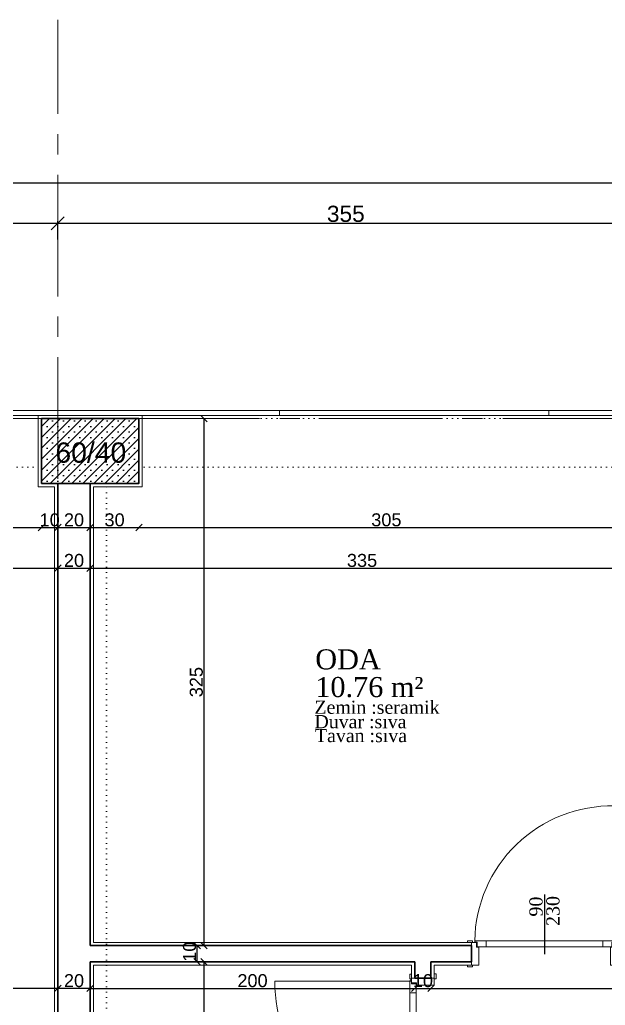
# Model space of a CAD drawing. Header units: centimetres. Extents: x 14449 to 53524, y -19051 to -10746.
# Drawn here: x 29722 to 30083, y -11780 to -11172 of the extents above; entities that cross this region are included whole.
import ezdxf

# ---------------------------------------------------------------- set-up
doc = ezdxf.new("R2010")
doc.units = ezdxf.units.CM
doc.linetypes.add('CENTER2', pattern=[112.5, 75, -12.5, 12.5, -12.5])
doc.linetypes.add('DOT2', pattern=[3.175, 0, -3.175])
doc.layers.add('Kapi_Pencere', color=7, linetype='Continuous')
for name, color, linetype, lineweight in [('P-AKS', 255, 'Continuous', 5), ('P-KİRİŞ', 130, 'DOT2', 5), ('P-KOLON', 255, 'Continuous', 35), ('P-TARAMA', 252, 'Continuous', 5), ('P-ÖLÇÜ DIŞ', 245, 'Continuous', 9), ('P-ÖLÇÜ İÇ', 243, 'Continuous', 0), ('rtm-duv tugla', 22, 'Continuous', 35), ('rtm-kapı-ahsap', 35, 'Continuous', 13), ('rtm-mhl-yazı-malzeme', 7, 'Continuous', 13), ('rtm-pen-ahsap', 35, 'Continuous', 13), ('rtm-sıva', 252, 'Continuous', 15)]:
    doc.layers.add(name, color=color, linetype=linetype, lineweight=lineweight)
doc.styles.add('arial_1_18', font='arial.ttf', dxfattribs={"height": 0.2})
doc.styles.get("Standard").update_dxf_attribs({"font": 'arial.ttf'})
doc.styles.add('ölçü', font='times.ttf', dxfattribs={"height": 10})
doc.dimstyles.new('DIŞ ÖLÇÜ', dxfattribs={"dimtxt": 10, "dimasz": 8, "dimexe": 1.25, "dimexo": 0.625, "dimtad": 1, "dimdec": 0, "dimtxsty": 'Standard', "dimblk": 'OBLIQUE', "dimcen": 2.5, "dimse1": 1, "dimse2": 1, "dimclrd": 256, "dimclrt": 256, "dimadec": 0, "dimazin": 0, "dimtfac": 1, "dimtdec": 0, "dimtmove": 0, "dimatfit": 3, "dimldrblk": 'OBLIQUE', "dimfxl": 1, "dimarcsym": 0})
doc.dimstyles.new('İÇ ÖLÇÜ', dxfattribs={"dimtxt": 8, "dimasz": 4, "dimexe": 1.25, "dimexo": 0.625, "dimtad": 1, "dimdec": 0, "dimtxsty": 'Standard', "dimblk": 'OBLIQUE', "dimcen": 2.5, "dimse1": 1, "dimse2": 1, "dimclrd": 256, "dimclrt": 256, "dimadec": 0, "dimazin": 0, "dimtfac": 1, "dimtdec": 0, "dimtmove": 1, "dimatfit": 3, "dimldrblk": 'OBLIQUE', "dimfxl": 1, "dimarcsym": 0})

# ---------------------------------------------------------------- blocks, each defined once
blk = doc.blocks.new('IKUTGK')
at = {"layer": 'P-KİRİŞ'}
for points in [[(34715.47, -7196.1), (35116.89, -7196.1)], [(35176.89, -7196.1), (35786.89, -7196.1)], [(34744.85, -7226.1), (35116.89, -7226.1)], [(35176.89, -7226.1), (35786.89, -7226.1)], [(35126.89, -7661.1), (35126.89, -7236.1)], [(35156.89, -7661.1), (35156.89, -7236.1)]]:
    blk.add_lwpolyline(points, dxfattribs=at)
blk = doc.blocks.new('YTHTHTY')
at = {"layer": 'P-TARAMA', "lineweight": -3}
h = blk.add_hatch(dxfattribs=at)
h.set_pattern_fill('SACNCR', color=256, scale=2, style=0)
h.paths.add_polyline_path([(31025.2, -9036.94), (31025.2, -8996.94), (30965.2, -8996.94), (30965.2, -9036.94)])
at = {"layer": 'P-KOLON', "linetype": 'Continuous'}
blk.add_lwpolyline([(30965.2, -8996.94), (31025.2, -8996.94), (31025.2, -9036.94), (30965.2, -9036.94)], close=True, dxfattribs=at)
at = {"layer": 'P-KOLON', "linetype": 'Continuous', "style": 'arial_1_18'}
blk.add_text('60/40', height=12.5, dxfattribs=at).set_placement((30973.71, -9024.15))
blk = doc.blocks.new('YTUJ7U')
at = {"layer": 'P-AKS', "linetype": 'CENTER2'}
for points in [[(26460.62, -9962.63), (26460.62, -8554.55)], [(25834.86, -8800.51), (29322.56, -8800.51)]]:
    blk.add_lwpolyline(points, dxfattribs=at)
blk = doc.blocks.new('KAPI')
at = {"layer": 'rtm-kapı-ahsap'}
for p, q in [((8056.48, 304.69), (8056.48, 307.73)), ((8056.48, 307.73), (8057.45, 307.73)), ((8057.45, 304.69), (8056.48, 304.69)), ((8057.45, 307.73), (8057.45, 304.69)), ((8057.45, 305.26), (8057.45, 302.29)), ((8057.45, 305.26), (8071.45, 305.26)), ((8072.58, 307.78), (8071.45, 307.78)), ((8071.45, 307.78), (8071.45, 304.69)), ((8071.45, 300.8), (8071.45, 305.26)), ((8071.45, 304.69), (8072.58, 304.69)), ((8072.58, 304.69), (8072.58, 307.78)), ((8056.46, 303.27), (8056.46, 217.24)), ((8057.45, 303.27), (8056.46, 303.27)), ((8057.39, 301.77), (8057.39, 303.27)), ((8060.28, 301.77), (8057.39, 301.77)), ((8057.45, 302.29), (8060.42, 302.29)), ((8060.28, 218.74), (8060.28, 301.77)), ((8060.42, 302.29), (8060.42, 300.8)), ((8060.42, 300.8), (8071.45, 300.8)), ((8056.46, 296.2), (8060.28, 296.2)), ((8056.46, 224.31), (8060.28, 224.31)), ((8060.42, 218.23), (8060.42, 219.71)), ((8060.42, 219.71), (8071.45, 219.71)), ((8071.45, 219.71), (8071.45, 215.26)), ((7973.28, 217.24), (8056.46, 217.24)), ((8057.45, 217.24), (8056.46, 217.24)), ((8056.48, 215.82), (8056.48, 212.78)), ((8057.45, 215.82), (8056.48, 215.82)), ((8056.48, 212.78), (8057.45, 212.78)), ((8057.39, 218.74), (8057.39, 217.24)), ((8060.28, 218.74), (8057.39, 218.74)), ((8057.45, 218.23), (8060.42, 218.23)), ((8057.45, 215.26), (8057.45, 218.23)), ((8057.45, 212.78), (8057.45, 215.82)), ((8057.45, 215.26), (8071.45, 215.26)), ((8071.45, 215.82), (8072.58, 215.82)), ((8071.45, 212.73), (8071.45, 215.82)), ((8072.58, 212.73), (8071.45, 212.73)), ((8072.58, 215.82), (8072.58, 212.73))]:
    blk.add_line(p, q, dxfattribs=at)
at = {"layer": 'rtm-kapı-ahsap', "const_width": 0.388}
blk.add_lwpolyline([(8056.86, 216.32, 1), (8056.86, 216.92, 1)], format="xyb", close=True, dxfattribs=at)
at = {"layer": 'rtm-kapı-ahsap'}
blk.add_arc((8057.71, 218.83), 84.45, 90.85375, 181.07615, dxfattribs=at)
blk = doc.blocks.new('_Oblique')
at = {"color": 0, "linetype": 'ByBlock', "lineweight": -2}
blk.add_line((-0.5, -0.5), (0.5, 0.5), dxfattribs=at)
blk = doc.blocks.new('*D4051')
at = {"layer": 'Defpoints', "color": 0, "transparency": 16777216}
for p in [(32420.86, -11272.58), (29334.44, -11284.75), (32420.86, -11284.75)]:
    blk.add_point(p, dxfattribs=at)
at = {"layer": 'P-ÖLÇÜ DIŞ', "color": 0, "lineweight": -2, "transparency": 16777216}
for p, q in [((29334.44, -11282.58), (29334.44, -11271.33)), ((32420.86, -11282.58), (32420.86, -11271.33))]:
    blk.add_line(p, q, dxfattribs=at)
at = {"layer": 'P-ÖLÇÜ DIŞ', "lineweight": -2, "transparency": 16777216}
blk.add_line((29334.44, -11272.58), (32420.86, -11272.58), dxfattribs=at)
at = {"layer": 'P-ÖLÇÜ DIŞ', "lineweight": -2, "transparency": 16777216, "xscale": 8, "yscale": 8, "zscale": 8, "rotation": 180}
blk.add_blockref('_Oblique', (29334.44, -11272.58), dxfattribs=at)
at = {"layer": 'P-ÖLÇÜ DIŞ', "lineweight": -2, "transparency": 16777216, "xscale": 8, "yscale": 8, "zscale": 8}
blk.add_blockref('_Oblique', (32420.86, -11272.58), dxfattribs=at)
at = {"layer": 'P-ÖLÇÜ DIŞ', "transparency": 16777216, "insert": (30877.65, -11266.85), "char_height": 10, "attachment_point": 5}
blk.add_mtext('3086', dxfattribs=at)
blk = doc.blocks.new('*D4052')
at = {"layer": 'Defpoints', "color": 0, "transparency": 16777216}
for p in [(29745.86, -11297.58), (29625.86, -11309.75), (29745.86, -11309.75)]:
    blk.add_point(p, dxfattribs=at)
at = {"layer": 'P-ÖLÇÜ DIŞ', "color": 0, "lineweight": -2, "transparency": 16777216}
for p, q in [((29625.86, -11307.58), (29625.86, -11296.33)), ((29745.86, -11307.58), (29745.86, -11296.33))]:
    blk.add_line(p, q, dxfattribs=at)
at = {"layer": 'P-ÖLÇÜ DIŞ', "lineweight": -2, "transparency": 16777216}
blk.add_line((29625.86, -11297.58), (29745.86, -11297.58), dxfattribs=at)
at = {"layer": 'P-ÖLÇÜ DIŞ', "lineweight": -2, "transparency": 16777216, "xscale": 8, "yscale": 8, "zscale": 8, "rotation": 180}
blk.add_blockref('_Oblique', (29625.86, -11297.58), dxfattribs=at)
at = {"layer": 'P-ÖLÇÜ DIŞ', "lineweight": -2, "transparency": 16777216, "xscale": 8, "yscale": 8, "zscale": 8}
blk.add_blockref('_Oblique', (29745.86, -11297.58), dxfattribs=at)
at = {"layer": 'P-ÖLÇÜ DIŞ', "transparency": 16777216, "insert": (29685.86, -11291.85), "char_height": 10, "attachment_point": 5}
blk.add_mtext('120', dxfattribs=at)
blk = doc.blocks.new('*D4053')
at = {"layer": 'Defpoints', "color": 0, "transparency": 16777216}
for p in [(30100.86, -11297.58), (29745.86, -11309.75), (30100.86, -11311.75)]:
    blk.add_point(p, dxfattribs=at)
at = {"layer": 'P-ÖLÇÜ DIŞ', "color": 0, "lineweight": -2, "transparency": 16777216}
for p, q in [((29745.86, -11307.58), (29745.86, -11296.33)), ((30100.86, -11307.58), (30100.86, -11296.33))]:
    blk.add_line(p, q, dxfattribs=at)
at = {"layer": 'P-ÖLÇÜ DIŞ', "lineweight": -2, "transparency": 16777216}
blk.add_line((29745.86, -11297.58), (30100.86, -11297.58), dxfattribs=at)
at = {"layer": 'P-ÖLÇÜ DIŞ', "lineweight": -2, "transparency": 16777216, "xscale": 8, "yscale": 8, "zscale": 8, "rotation": 180}
blk.add_blockref('_Oblique', (29745.86, -11297.58), dxfattribs=at)
at = {"layer": 'P-ÖLÇÜ DIŞ', "lineweight": -2, "transparency": 16777216, "xscale": 8, "yscale": 8, "zscale": 8}
blk.add_blockref('_Oblique', (30100.86, -11297.58), dxfattribs=at)
at = {"layer": 'P-ÖLÇÜ DIŞ', "transparency": 16777216, "insert": (29923.36, -11291.85), "char_height": 10, "attachment_point": 5}
blk.add_mtext('355', dxfattribs=at)
blk = doc.blocks.new('*D4399')
at = {"layer": 'Defpoints', "color": 0, "lineweight": 30, "transparency": 16777216}
for p in [(29363.18, -11485.27), (29735.86, -11485.25), (29735.86, -11485.27)]:
    blk.add_point(p, dxfattribs=at)
at = {"layer": 'P-ÖLÇÜ İÇ', "lineweight": -2, "transparency": 16777216}
blk.add_line((29363.18, -11485.25), (29735.86, -11485.25), dxfattribs=at)
at = {"layer": 'P-ÖLÇÜ İÇ', "lineweight": -2, "transparency": 16777216, "xscale": 4, "yscale": 4, "zscale": 4, "rotation": 180}
blk.add_blockref('_Oblique', (29363.18, -11485.25), dxfattribs=at)
at = {"layer": 'P-ÖLÇÜ İÇ', "lineweight": -2, "transparency": 16777216, "xscale": 4, "yscale": 4, "zscale": 4}
blk.add_blockref('_Oblique', (29735.86, -11485.25), dxfattribs=at)
at = {"layer": 'P-ÖLÇÜ İÇ', "transparency": 16777216, "insert": (29549.52, -11480.54), "char_height": 8, "attachment_point": 5}
blk.add_mtext('373', dxfattribs=at)
blk = doc.blocks.new('*D4400')
at = {"layer": 'Defpoints', "color": 0, "lineweight": 30, "transparency": 16777216}
for p in [(29735.86, -11485.27), (29745.86, -11485.25), (29745.86, -11485.25)]:
    blk.add_point(p, dxfattribs=at)
at = {"layer": 'P-ÖLÇÜ İÇ', "lineweight": -2, "transparency": 16777216}
blk.add_line((29735.86, -11485.25), (29745.86, -11485.25), dxfattribs=at)
at = {"layer": 'P-ÖLÇÜ İÇ', "lineweight": -2, "transparency": 16777216, "xscale": 4, "yscale": 4, "zscale": 4, "rotation": 180}
blk.add_blockref('_Oblique', (29735.86, -11485.25), dxfattribs=at)
at = {"layer": 'P-ÖLÇÜ İÇ', "lineweight": -2, "transparency": 16777216, "xscale": 4, "yscale": 4, "zscale": 4}
blk.add_blockref('_Oblique', (29745.86, -11485.25), dxfattribs=at)
at = {"layer": 'P-ÖLÇÜ İÇ', "transparency": 16777216, "insert": (29740.86, -11480.54), "char_height": 8, "attachment_point": 5}
blk.add_mtext('10', dxfattribs=at)
blk = doc.blocks.new('*D4401')
at = {"layer": 'Defpoints', "color": 0, "lineweight": 30, "transparency": 16777216}
for p in [(29745.86, -11485.25), (29765.86, -11485.25), (29765.86, -11485.25)]:
    blk.add_point(p, dxfattribs=at)
at = {"layer": 'P-ÖLÇÜ İÇ', "lineweight": -2, "transparency": 16777216}
blk.add_line((29745.86, -11485.25), (29765.86, -11485.25), dxfattribs=at)
at = {"layer": 'P-ÖLÇÜ İÇ', "lineweight": -2, "transparency": 16777216, "xscale": 4, "yscale": 4, "zscale": 4, "rotation": 180}
blk.add_blockref('_Oblique', (29745.86, -11485.25), dxfattribs=at)
at = {"layer": 'P-ÖLÇÜ İÇ', "lineweight": -2, "transparency": 16777216, "xscale": 4, "yscale": 4, "zscale": 4}
blk.add_blockref('_Oblique', (29765.86, -11485.25), dxfattribs=at)
at = {"layer": 'P-ÖLÇÜ İÇ', "transparency": 16777216, "insert": (29755.86, -11480.54), "char_height": 8, "attachment_point": 5}
blk.add_mtext('20', dxfattribs=at)
blk = doc.blocks.new('*D4402')
at = {"layer": 'Defpoints', "color": 0, "lineweight": 30, "transparency": 16777216}
for p in [(29765.86, -11485.25), (29795.86, -11485.25), (29795.86, -11486.69)]:
    blk.add_point(p, dxfattribs=at)
at = {"layer": 'P-ÖLÇÜ İÇ', "lineweight": -2, "transparency": 16777216}
blk.add_line((29765.86, -11485.25), (29795.86, -11485.25), dxfattribs=at)
at = {"layer": 'P-ÖLÇÜ İÇ', "lineweight": -2, "transparency": 16777216, "xscale": 4, "yscale": 4, "zscale": 4, "rotation": 180}
blk.add_blockref('_Oblique', (29765.86, -11485.25), dxfattribs=at)
at = {"layer": 'P-ÖLÇÜ İÇ', "lineweight": -2, "transparency": 16777216, "xscale": 4, "yscale": 4, "zscale": 4}
blk.add_blockref('_Oblique', (29795.86, -11485.25), dxfattribs=at)
at = {"layer": 'P-ÖLÇÜ İÇ', "transparency": 16777216, "insert": (29780.86, -11480.54), "char_height": 8, "attachment_point": 5}
blk.add_mtext('30', dxfattribs=at)
blk = doc.blocks.new('*D4403')
at = {"layer": 'Defpoints', "color": 0, "lineweight": 30, "transparency": 16777216}
for p in [(30100.86, -11485.25), (30100.86, -11485.25), (29795.86, -11486.69)]:
    blk.add_point(p, dxfattribs=at)
at = {"layer": 'P-ÖLÇÜ İÇ', "lineweight": -2, "transparency": 16777216}
blk.add_line((29795.86, -11485.25), (30100.86, -11485.25), dxfattribs=at)
at = {"layer": 'P-ÖLÇÜ İÇ', "lineweight": -2, "transparency": 16777216, "xscale": 4, "yscale": 4, "zscale": 4, "rotation": 180}
blk.add_blockref('_Oblique', (29795.86, -11485.25), dxfattribs=at)
at = {"layer": 'P-ÖLÇÜ İÇ', "lineweight": -2, "transparency": 16777216, "xscale": 4, "yscale": 4, "zscale": 4}
blk.add_blockref('_Oblique', (30100.86, -11485.25), dxfattribs=at)
at = {"layer": 'P-ÖLÇÜ İÇ', "transparency": 16777216, "insert": (29948.36, -11480.54), "char_height": 8, "attachment_point": 5}
blk.add_mtext('305', dxfattribs=at)
blk = doc.blocks.new('*D4422')
at = {"layer": 'Defpoints', "color": 0, "lineweight": 30, "transparency": 16777216}
for p in [(29363.18, -11510.27), (29745.86, -11510.25), (29745.86, -11510.27)]:
    blk.add_point(p, dxfattribs=at)
at = {"layer": 'P-ÖLÇÜ İÇ', "lineweight": -2, "transparency": 16777216}
blk.add_line((29363.18, -11510.25), (29745.86, -11510.25), dxfattribs=at)
at = {"layer": 'P-ÖLÇÜ İÇ', "lineweight": -2, "transparency": 16777216, "xscale": 4, "yscale": 4, "zscale": 4, "rotation": 180}
blk.add_blockref('_Oblique', (29363.18, -11510.25), dxfattribs=at)
at = {"layer": 'P-ÖLÇÜ İÇ', "lineweight": -2, "transparency": 16777216, "xscale": 4, "yscale": 4, "zscale": 4}
blk.add_blockref('_Oblique', (29745.86, -11510.25), dxfattribs=at)
at = {"layer": 'P-ÖLÇÜ İÇ', "transparency": 16777216, "insert": (29554.52, -11505.54), "char_height": 8, "attachment_point": 5}
blk.add_mtext('383', dxfattribs=at)
blk = doc.blocks.new('*D4423')
at = {"layer": 'Defpoints', "color": 0, "lineweight": 30, "transparency": 16777216}
for p in [(29745.86, -11510.27), (29765.86, -11510.27), (29765.86, -11510.27)]:
    blk.add_point(p, dxfattribs=at)
at = {"layer": 'P-ÖLÇÜ İÇ', "lineweight": -2, "transparency": 16777216}
blk.add_line((29745.86, -11510.27), (29765.86, -11510.27), dxfattribs=at)
at = {"layer": 'P-ÖLÇÜ İÇ', "lineweight": -2, "transparency": 16777216, "xscale": 4, "yscale": 4, "zscale": 4, "rotation": 180}
blk.add_blockref('_Oblique', (29745.86, -11510.27), dxfattribs=at)
at = {"layer": 'P-ÖLÇÜ İÇ', "lineweight": -2, "transparency": 16777216, "xscale": 4, "yscale": 4, "zscale": 4}
blk.add_blockref('_Oblique', (29765.86, -11510.27), dxfattribs=at)
at = {"layer": 'P-ÖLÇÜ İÇ', "transparency": 16777216, "insert": (29755.86, -11505.56), "char_height": 8, "attachment_point": 5}
blk.add_mtext('20', dxfattribs=at)
blk = doc.blocks.new('*D4424')
at = {"layer": 'Defpoints', "color": 0, "lineweight": 30, "transparency": 16777216}
for p in [(29765.86, -11510.27), (30100.86, -11510.27), (30100.86, -11510.27)]:
    blk.add_point(p, dxfattribs=at)
at = {"layer": 'P-ÖLÇÜ İÇ', "lineweight": -2, "transparency": 16777216}
blk.add_line((29765.86, -11510.27), (30100.86, -11510.27), dxfattribs=at)
at = {"layer": 'P-ÖLÇÜ İÇ', "lineweight": -2, "transparency": 16777216, "xscale": 4, "yscale": 4, "zscale": 4, "rotation": 180}
blk.add_blockref('_Oblique', (29765.86, -11510.27), dxfattribs=at)
at = {"layer": 'P-ÖLÇÜ İÇ', "lineweight": -2, "transparency": 16777216, "xscale": 4, "yscale": 4, "zscale": 4}
blk.add_blockref('_Oblique', (30100.86, -11510.27), dxfattribs=at)
at = {"layer": 'P-ÖLÇÜ İÇ', "transparency": 16777216, "insert": (29933.36, -11505.56), "char_height": 8, "attachment_point": 5}
blk.add_mtext('335', dxfattribs=at)
blk = doc.blocks.new('*D4493')
at = {"layer": 'Defpoints', "color": 0, "lineweight": 30, "transparency": 16777216}
for p in [(29835.97, -11753.05), (29835.97, -11753.05), (29835.97, -11903.05)]:
    blk.add_point(p, dxfattribs=at)
at = {"layer": 'P-ÖLÇÜ İÇ', "lineweight": -2, "transparency": 16777216}
blk.add_line((29835.97, -11903.05), (29835.97, -11753.05), dxfattribs=at)
at = {"layer": 'P-ÖLÇÜ İÇ', "lineweight": -2, "transparency": 16777216, "xscale": 4, "yscale": 4, "zscale": 4}
for p, rotation in [((29835.97, -11753.05), 90), ((29835.97, -11903.05), 270)]:
    blk.add_blockref('_Oblique', p, dxfattribs=dict(at, rotation=rotation))
at = {"layer": 'P-ÖLÇÜ İÇ', "transparency": 16777216, "insert": (29831.26, -11828.05), "char_height": 8, "attachment_point": 5, "rotation": 90}
blk.add_mtext('150', dxfattribs=at)
blk = doc.blocks.new('*D4494')
at = {"layer": 'Defpoints', "color": 0, "lineweight": 30, "transparency": 16777216}
for p in [(29831.78, -11743.05), (29835.97, -11743.05), (29835.97, -11753.05)]:
    blk.add_point(p, dxfattribs=at)
at = {"layer": 'P-ÖLÇÜ İÇ', "lineweight": -2, "transparency": 16777216}
blk.add_line((29831.78, -11753.05), (29831.78, -11743.05), dxfattribs=at)
at = {"layer": 'P-ÖLÇÜ İÇ', "lineweight": -2, "transparency": 16777216, "xscale": 4, "yscale": 4, "zscale": 4}
for p, rotation in [((29831.78, -11743.05), 90), ((29831.78, -11753.05), 270)]:
    blk.add_blockref('_Oblique', p, dxfattribs=dict(at, rotation=rotation))
at = {"layer": 'P-ÖLÇÜ İÇ', "transparency": 16777216, "insert": (29827.07, -11746.8), "char_height": 8, "attachment_point": 5, "rotation": 90}
blk.add_mtext('10', dxfattribs=at)
blk = doc.blocks.new('*D4495')
at = {"layer": 'Defpoints', "color": 0, "lineweight": 30, "transparency": 16777216}
for p in [(29835.97, -11418.05), (29835.97, -11418.05), (29835.97, -11743.05)]:
    blk.add_point(p, dxfattribs=at)
at = {"layer": 'P-ÖLÇÜ İÇ', "lineweight": -2, "transparency": 16777216}
blk.add_line((29835.97, -11743.05), (29835.97, -11418.05), dxfattribs=at)
at = {"layer": 'P-ÖLÇÜ İÇ', "lineweight": -2, "transparency": 16777216, "xscale": 4, "yscale": 4, "zscale": 4}
for p, rotation in [((29835.97, -11418.05), 90), ((29835.97, -11743.05), 270)]:
    blk.add_blockref('_Oblique', p, dxfattribs=dict(at, rotation=rotation))
at = {"layer": 'P-ÖLÇÜ İÇ', "transparency": 16777216, "insert": (29831.25, -11580.55), "char_height": 8, "attachment_point": 5, "rotation": 90}
blk.add_mtext('325', dxfattribs=at)
blk = doc.blocks.new('*D4496')
at = {"layer": 'Defpoints', "color": 0, "lineweight": 30, "transparency": 16777216}
for p in [(29765.86, -11768.38), (29965.86, -11768.38), (29965.86, -11769.41)]:
    blk.add_point(p, dxfattribs=at)
at = {"layer": 'P-ÖLÇÜ İÇ', "lineweight": -2, "transparency": 16777216}
blk.add_line((29765.86, -11769.41), (29965.86, -11769.41), dxfattribs=at)
at = {"layer": 'P-ÖLÇÜ İÇ', "lineweight": -2, "transparency": 16777216, "xscale": 4, "yscale": 4, "zscale": 4, "rotation": 180}
blk.add_blockref('_Oblique', (29765.86, -11769.41), dxfattribs=at)
at = {"layer": 'P-ÖLÇÜ İÇ', "lineweight": -2, "transparency": 16777216, "xscale": 4, "yscale": 4, "zscale": 4}
blk.add_blockref('_Oblique', (29965.86, -11769.41), dxfattribs=at)
at = {"layer": 'P-ÖLÇÜ İÇ', "transparency": 16777216, "insert": (29865.86, -11764.7), "char_height": 8, "attachment_point": 5}
blk.add_mtext('200', dxfattribs=at)
blk = doc.blocks.new('*D4497')
at = {"layer": 'Defpoints', "color": 0, "lineweight": 30, "transparency": 16777216}
for p in [(29965.86, -11768.38), (29975.86, -11769.41), (29975.86, -11771.1)]:
    blk.add_point(p, dxfattribs=at)
at = {"layer": 'P-ÖLÇÜ İÇ', "lineweight": -2, "transparency": 16777216}
blk.add_line((29965.86, -11769.41), (29975.86, -11769.41), dxfattribs=at)
at = {"layer": 'P-ÖLÇÜ İÇ', "lineweight": -2, "transparency": 16777216, "xscale": 4, "yscale": 4, "zscale": 4, "rotation": 180}
blk.add_blockref('_Oblique', (29965.86, -11769.41), dxfattribs=at)
at = {"layer": 'P-ÖLÇÜ İÇ', "lineweight": -2, "transparency": 16777216, "xscale": 4, "yscale": 4, "zscale": 4}
blk.add_blockref('_Oblique', (29975.86, -11769.41), dxfattribs=at)
at = {"layer": 'P-ÖLÇÜ İÇ', "transparency": 16777216, "insert": (29970.86, -11764.7), "char_height": 8, "attachment_point": 5}
blk.add_mtext('10', dxfattribs=at)
blk = doc.blocks.new('*D4498')
at = {"layer": 'Defpoints', "color": 0, "lineweight": 30, "transparency": 16777216}
for p in [(29975.86, -11771.1), (30585.86, -11769.41), (30585.86, -11770.97)]:
    blk.add_point(p, dxfattribs=at)
at = {"layer": 'P-ÖLÇÜ İÇ', "lineweight": -2, "transparency": 16777216}
blk.add_line((29975.86, -11769.41), (30585.86, -11769.41), dxfattribs=at)
at = {"layer": 'P-ÖLÇÜ İÇ', "lineweight": -2, "transparency": 16777216, "xscale": 4, "yscale": 4, "zscale": 4, "rotation": 180}
blk.add_blockref('_Oblique', (29975.86, -11769.41), dxfattribs=at)
at = {"layer": 'P-ÖLÇÜ İÇ', "lineweight": -2, "transparency": 16777216, "xscale": 4, "yscale": 4, "zscale": 4}
blk.add_blockref('_Oblique', (30585.86, -11769.41), dxfattribs=at)
at = {"layer": 'P-ÖLÇÜ İÇ', "transparency": 16777216, "insert": (30280.86, -11764.7), "char_height": 8, "attachment_point": 5}
blk.add_mtext('610', dxfattribs=at)
blk = doc.blocks.new('*D4510')
at = {"layer": 'Defpoints', "color": 0, "lineweight": 30, "transparency": 16777216}
for p in [(29745.86, -11769.41), (29745.86, -11769.41), (29765.86, -11769.41)]:
    blk.add_point(p, dxfattribs=at)
at = {"layer": 'P-ÖLÇÜ İÇ', "lineweight": -2, "transparency": 16777216}
blk.add_line((29765.86, -11769.41), (29745.86, -11769.41), dxfattribs=at)
at = {"layer": 'P-ÖLÇÜ İÇ', "lineweight": -2, "transparency": 16777216, "xscale": 4, "yscale": 4, "zscale": 4, "rotation": 180}
blk.add_blockref('_Oblique', (29745.86, -11769.41), dxfattribs=at)
at = {"layer": 'P-ÖLÇÜ İÇ', "lineweight": -2, "transparency": 16777216, "xscale": 4, "yscale": 4, "zscale": 4}
blk.add_blockref('_Oblique', (29765.86, -11769.41), dxfattribs=at)
at = {"layer": 'P-ÖLÇÜ İÇ', "transparency": 16777216, "insert": (29755.86, -11764.7), "char_height": 8, "attachment_point": 5}
blk.add_mtext('20', dxfattribs=at)
blk = doc.blocks.new('*D4511')
at = {"layer": 'Defpoints', "color": 0, "lineweight": 30, "transparency": 16777216}
for p in [(29342.07, -11768.62), (29342.07, -11769.41), (29745.86, -11769.41)]:
    blk.add_point(p, dxfattribs=at)
at = {"layer": 'P-ÖLÇÜ İÇ', "lineweight": -2, "transparency": 16777216}
blk.add_line((29745.86, -11769.41), (29342.07, -11769.41), dxfattribs=at)
at = {"layer": 'P-ÖLÇÜ İÇ', "lineweight": -2, "transparency": 16777216, "xscale": 4, "yscale": 4, "zscale": 4, "rotation": 180}
blk.add_blockref('_Oblique', (29342.07, -11769.41), dxfattribs=at)
at = {"layer": 'P-ÖLÇÜ İÇ', "lineweight": -2, "transparency": 16777216, "xscale": 4, "yscale": 4, "zscale": 4}
blk.add_blockref('_Oblique', (29745.86, -11769.41), dxfattribs=at)
at = {"layer": 'P-ÖLÇÜ İÇ', "transparency": 16777216, "insert": (29543.97, -11764.7), "char_height": 8, "attachment_point": 5}
blk.add_mtext('404', dxfattribs=at)

msp = doc.modelspace()

# ---------------------------------------------------------------- linework, layer by layer
at = {"layer": 'Kapi_Pencere', "linetype": 'Continuous', "lineweight": 25}
msp.add_line((30045.86, -11711.61), (30045.86, -11748.3), dxfattribs=at)
at = {"layer": 'rtm-duv tugla'}
for p, q in [((29745.86, -11458.05), (29745.86, -11883.05)), ((29765.86, -11458.05), (29765.86, -11743.05)), ((29765.86, -11743.05), (30000.86, -11743.05)), ((30000.86, -11743.05), (30000.86, -11753.05)), ((29765.86, -11753.05), (29965.86, -11753.05)), ((29765.86, -11753.05), (29765.86, -11883.05)), ((29965.86, -11753.05), (29965.86, -11763.05)), ((29975.86, -11753.05), (30000.86, -11753.05)), ((29975.86, -11753.05), (29975.86, -11763.05)), ((29965.86, -11763.05), (29975.86, -11763.05))]:
    msp.add_line(p, q, dxfattribs=at)
at = {"layer": 'rtm-pen-ahsap'}
for p, q in [((29882.44, -11413.05), (29882.44, -11416.05)), ((30048.44, -11413.05), (30048.44, -11416.05))]:
    msp.add_line(p, q, dxfattribs=at)
msp.add_lwpolyline([(29384.44, -11416.05), (32370.86, -11416.05), (32370.86, -11413.05), (29384.44, -11413.05), (29384.44, -11416.05)], dxfattribs=at)
at = {"layer": 'rtm-sıva'}
for points in [[(29730.86, -11911.05), (29738.86, -11911.05), (29738.86, -11881.05), (29743.86, -11881.05), (29743.86, -11460.05), (29733.86, -11460.05), (29733.86, -11416.05), (29797.86, -11416.05), (29797.86, -11460.05), (29767.86, -11460.05), (29767.86, -11741.05), (30000.86, -11741.05)], [(29963.86, -11763.05), (29963.86, -11755.05), (29767.86, -11755.05), (29767.86, -11881.05), (29817.86, -11881.05), (29817.86, -11901.05), (29963.86, -11901.05), (29963.86, -11853.05)], [(30000.86, -11755.05), (29977.86, -11755.05), (29977.86, -11763.05)]]:
    msp.add_lwpolyline(points, dxfattribs=at)

# ---------------------------------------------------------------- block references
at = {"layer": 'rtm-kapı-ahsap', "lineweight": 30, "xscale": -1}
for p, rotation in [((30306.12, -3683.61), 90), ((21906.42, -11547.8), 180)]:
    msp.add_blockref('KAPI', p, dxfattribs=dict(at, rotation=rotation))
at = {"layer": 'rtm-sıva'}
for name, p in [('YTUJ7U', (3285.24, -2617.54)), ('YTHTHTY', (-1229.33, -2421.11)), ('IKUTGK', (-5381.03, -4221.95))]:
    msp.add_blockref(name, p, dxfattribs=at)

# ---------------------------------------------------------------- texts
at = {"layer": 'Kapi_Pencere', "linetype": 'Continuous', "lineweight": 25, "style": 'ölçü'}
for s, p in [('90', (30044.64, -11725.15)), ('230', (30055.1, -11730.95))]:
    msp.add_text(s, height=8.165, rotation=90.08466, dxfattribs=at).set_placement(p)
at = {"layer": 'rtm-mhl-yazı-malzeme', "lineweight": 30, "style": 'ölçü'}
for s, p in [('ODA', (29904.54, -11572.69)), ('10.76 m²', (29904.54, -11589.78))]:
    msp.add_text(s, height=12.346, dxfattribs=at).set_placement(p)
at = {"layer": 'rtm-mhl-yazı-malzeme', "style": 'ölçü'}
for s, p in [('Zemin :seramik', (29904.03, -11600.09)), ('Duvar :sıva', (29904.03, -11608.98)), ('Tavan :sıva', (29904.34, -11617.56))]:
    msp.add_text(s, height=8.1003, dxfattribs=at).set_placement(p)

# ---------------------------------------------------------------- dimensions: what is measured, and where the dimension line sits
at = {"layer": 'P-ÖLÇÜ DIŞ'}
for base, p1, p2, override, picture, middle in [((32420.86, -11272.58), (29334.44, -11284.75), (32420.86, -11284.75), {"dimse1": 0, "dimse2": 0, "dimfxl": 10, "dimfxlon": 1}, '*D4051', (30877.65, -11266.85)), ((29745.86, -11297.58), (29625.86, -11309.75), (29745.86, -11309.75), {"dimse1": 0, "dimse2": 0, "dimfxl": 10, "dimfxlon": 1}, '*D4052', (29685.86, -11291.85)), ((30100.86, -11297.58), (29745.86, -11309.75), (30100.86, -11311.75), {"dimse1": 0, "dimse2": 0, "dimtmove": 1, "dimfxl": 10, "dimfxlon": 1}, '*D4053', (29923.36, -11291.85))]:
    dim = msp.add_linear_dim(base=base, p1=p1, p2=p2, dimstyle='DIŞ ÖLÇÜ', override=override, dxfattribs=at)
    dim.commit()
    dim.dimension.update_dxf_attribs({"geometry": picture, "text_midpoint": middle})
at = {"layer": 'P-ÖLÇÜ İÇ'}
for base, p1, p2, picture, middle in [((29835.97, -11418.05), (29835.97, -11743.05), (29835.97, -11418.05), '*D4495', (29831.25, -11580.55)), ((29835.97, -11753.05), (29835.97, -11903.05), (29835.97, -11753.05), '*D4493', (29831.26, -11828.05))]:
    dim = msp.add_linear_dim(base=base, p1=p1, p2=p2, angle=90, dimstyle='İÇ ÖLÇÜ', dxfattribs=at)
    dim.commit()
    dim.dimension.update_dxf_attribs({"geometry": picture, "text_midpoint": middle})
for base, p1, p2, picture, middle in [((29735.86, -11485.25), (29363.18, -11485.27), (29735.86, -11485.27), '*D4399', (29549.52, -11480.54)), ((29765.86, -11485.25), (29745.86, -11485.25), (29765.86, -11485.25), '*D4401', (29755.86, -11480.54)), ((29795.86, -11485.25), (29765.86, -11485.25), (29795.86, -11486.69), '*D4402', (29780.86, -11480.54)), ((30100.86, -11485.25), (29795.86, -11486.69), (30100.86, -11485.25), '*D4403', (29948.36, -11480.54)), ((29745.86, -11510.25), (29363.18, -11510.27), (29745.86, -11510.27), '*D4422', (29554.52, -11505.54)), ((29765.86, -11510.27), (29745.86, -11510.27), (29765.86, -11510.27), '*D4423', (29755.86, -11505.56)), ((30100.86, -11510.27), (29765.86, -11510.27), (30100.86, -11510.27), '*D4424', (29933.36, -11505.56)), ((29342.07, -11769.41), (29745.86, -11769.41), (29342.07, -11768.62), '*D4511', (29543.97, -11764.7)), ((29745.86, -11769.41), (29765.86, -11769.41), (29745.86, -11769.41), '*D4510', (29755.86, -11764.7)), ((29965.86, -11769.41), (29765.86, -11768.38), (29965.86, -11768.38), '*D4496', (29865.86, -11764.7)), ((30585.86, -11769.41), (29975.86, -11771.1), (30585.86, -11770.97), '*D4498', (30280.86, -11764.7))]:
    dim = msp.add_linear_dim(base=base, p1=p1, p2=p2, dimstyle='İÇ ÖLÇÜ', dxfattribs=at)
    dim.commit()
    dim.dimension.update_dxf_attribs({"geometry": picture, "text_midpoint": middle})
for base, p1, p2, picture, middle in [((29745.86, -11485.25), (29735.86, -11485.27), (29745.86, -11485.25), '*D4400', (29740.86, -11485.25)), ((29975.86, -11769.41), (29965.86, -11768.38), (29975.86, -11771.1), '*D4497', (29970.86, -11769.41))]:
    dim = msp.add_linear_dim(base=base, p1=p1, p2=p2, dimstyle='İÇ ÖLÇÜ', dxfattribs=at)
    dim.commit()
    dim.dimension.update_dxf_attribs({"geometry": picture, "text_midpoint": middle, "dimtype": 160})
dim = msp.add_linear_dim(base=(29831.78, -11743.05), p1=(29835.97, -11753.05), p2=(29835.97, -11743.05), angle=90, dimstyle='İÇ ÖLÇÜ', dxfattribs=at)
dim.commit()
dim.dimension.update_dxf_attribs({"geometry": '*D4494', "text_midpoint": (29831.78, -11746.8), "dimtype": 160})

doc.saveas('drawing.dxf')
